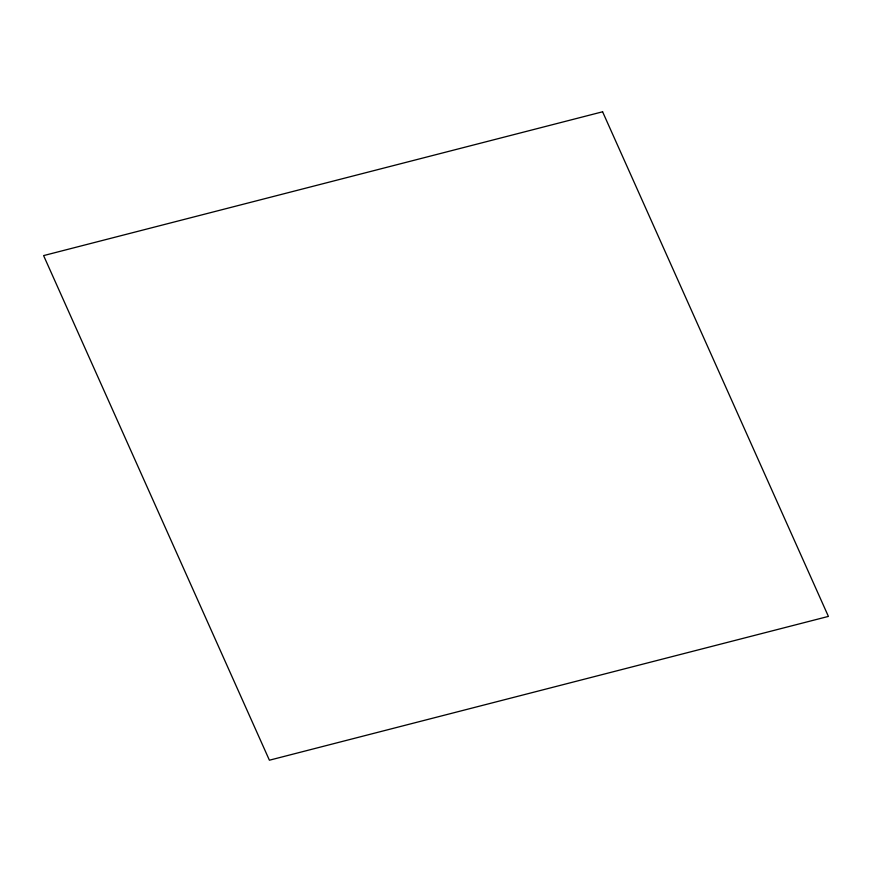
<?xml version="1.0" encoding="UTF-8"?>
<svg xmlns="http://www.w3.org/2000/svg" width="872" height="872" viewBox="0 0 872 872"><rect width="100%" height="100%" fill="white"/><g stroke="black" fill="none" stroke-linecap="round" stroke-linejoin="round"><path stroke-width="1.31" d="M602.596 111.79L43.6 255.594L269.404 760.21L828.4 616.406L602.596 111.79"/></g></svg>
